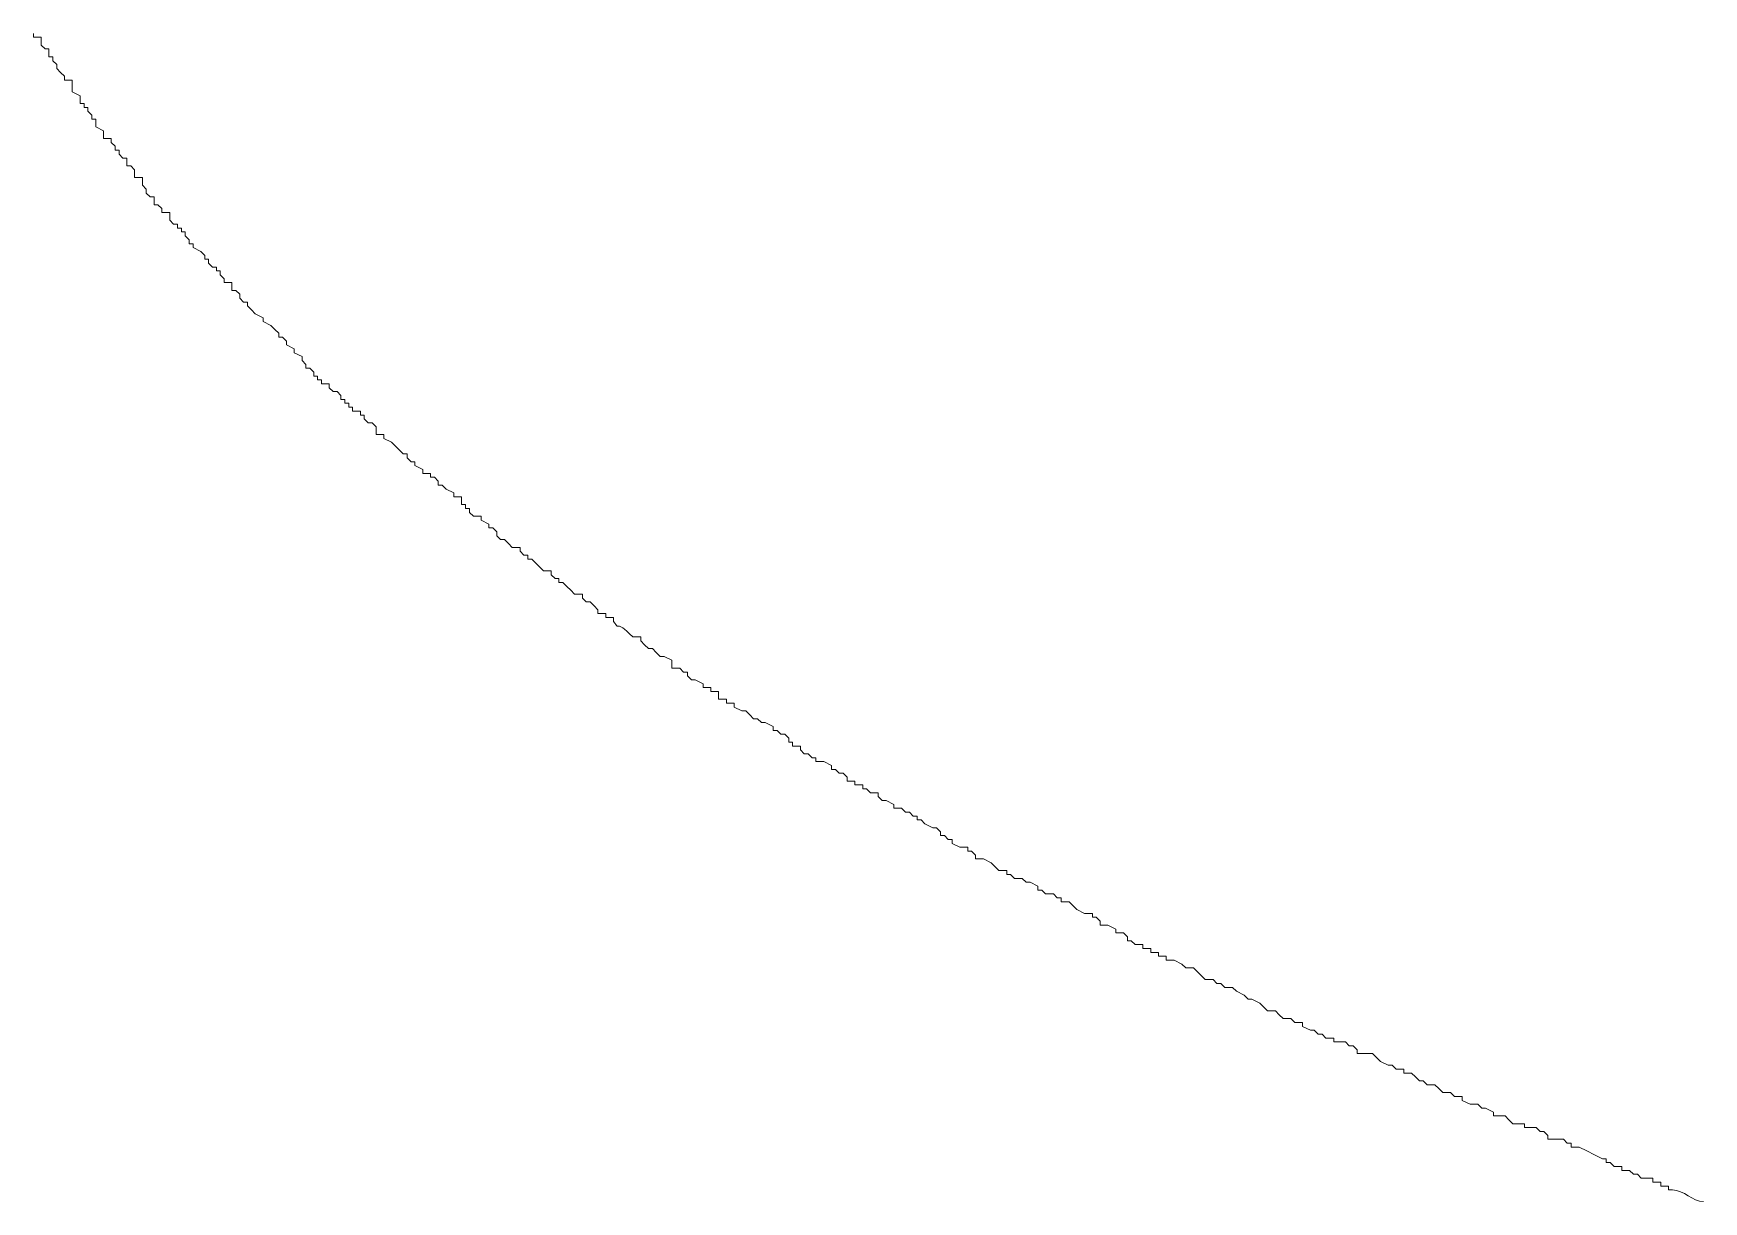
# Model space of a CAD drawing. Header units: millimetres. Extents: x 5194 to 16594, y 329 to 7592.
# Drawn here: x 10750.56 to 10760.21, y 3870.78 to 3877.53 of the extents above; entities that cross this region are included whole.
import ezdxf

# ---------------------------------------------------------------- set-up
doc = ezdxf.new("R2010")
doc.units = ezdxf.units.MM
doc.header["$MEASUREMENT"] = 0
doc.layers.add('PDF_Geometry', color=7, linetype='Continuous', true_color=0x231f20)

msp = doc.modelspace()

# ---------------------------------------------------------------- linework, layer by layer
at = {"layer": 'PDF_Geometry', "color": 0, "lineweight": 9}
for p, q in [((10750.5634, 3877.5031), (10750.5634, 3877.5255)), ((10750.6084, 3877.5031), (10750.5634, 3877.5031)), ((10750.6084, 3877.4806), (10750.6084, 3877.5031)), ((10750.6084, 3877.4581), (10750.6084, 3877.4806)), ((10750.6309, 3877.4356), (10750.6084, 3877.4581)), ((10750.6534, 3877.4356), (10750.6309, 3877.4356)), ((10750.6534, 3877.4131), (10750.6534, 3877.4356)), ((10750.6534, 3877.3906), (10750.6534, 3877.4131)), ((10750.6759, 3877.3906), (10750.6534, 3877.3906)), ((10750.6759, 3877.3681), (10750.6759, 3877.3906)), ((10750.6984, 3877.3456), (10750.6759, 3877.3681)), ((10750.6984, 3877.3231), (10750.6984, 3877.3456)), ((10750.7209, 3877.3007), (10750.6984, 3877.3231)), ((10750.7434, 3877.2782), (10750.7209, 3877.3007)), ((10750.7434, 3877.2557), (10750.7434, 3877.2782)), ((10750.7883, 3877.2557), (10750.7434, 3877.2557)), ((10750.7883, 3877.2332), (10750.7883, 3877.2557)), ((10750.7883, 3877.2107), (10750.7883, 3877.2332)), ((10750.7883, 3877.1882), (10750.7883, 3877.2107)), ((10750.8333, 3877.1657), (10750.7883, 3877.1882)), ((10750.8333, 3877.1432), (10750.8333, 3877.1657)), ((10750.8333, 3877.1207), (10750.8333, 3877.1432)), ((10750.8558, 3877.1207), (10750.8333, 3877.1207)), ((10750.8558, 3877.0982), (10750.8558, 3877.1207)), ((10750.8783, 3877.0982), (10750.8558, 3877.0982)), ((10750.8783, 3877.0758), (10750.8783, 3877.0982)), ((10750.9008, 3877.0533), (10750.8783, 3877.0758)), ((10750.9008, 3877.0308), (10750.9008, 3877.0533)), ((10750.9233, 3877.0308), (10750.9008, 3877.0308)), ((10750.9233, 3877.0083), (10750.9233, 3877.0308)), ((10750.9233, 3876.9858), (10750.9233, 3877.0083)), ((10750.9682, 3876.9633), (10750.9233, 3876.9858)), ((10750.9682, 3876.9408), (10750.9682, 3876.9633)), ((10750.9682, 3876.9183), (10750.9682, 3876.9408)), ((10751.0132, 3876.9183), (10750.9682, 3876.9183)), ((10751.0132, 3876.8958), (10751.0132, 3876.9183)), ((10751.0357, 3876.8734), (10751.0132, 3876.8958)), ((10751.0357, 3876.8509), (10751.0357, 3876.8734)), ((10751.0582, 3876.8509), (10751.0357, 3876.8509)), ((10751.0582, 3876.8284), (10751.0582, 3876.8509)), ((10751.0807, 3876.8059), (10751.0582, 3876.8284)), ((10751.1032, 3876.8059), (10751.0807, 3876.8059)), ((10751.1032, 3876.7834), (10751.1032, 3876.8059)), ((10751.1032, 3876.7609), (10751.1032, 3876.7834)), ((10751.1257, 3876.7609), (10751.1032, 3876.7609)), ((10751.1482, 3876.7384), (10751.1257, 3876.7609)), ((10751.1482, 3876.7159), (10751.1482, 3876.7384)), ((10751.1482, 3876.6934), (10751.1482, 3876.7159)), ((10751.1931, 3876.6934), (10751.1482, 3876.6934)), ((10751.1931, 3876.671), (10751.1931, 3876.6934)), ((10751.1931, 3876.6485), (10751.1931, 3876.671)), ((10751.2156, 3876.626), (10751.1931, 3876.6485)), ((10751.2156, 3876.6035), (10751.2156, 3876.626)), ((10751.2381, 3876.581), (10751.2156, 3876.6035)), ((10751.2606, 3876.581), (10751.2381, 3876.581)), ((10751.2606, 3876.5585), (10751.2606, 3876.581)), ((10751.2606, 3876.536), (10751.2606, 3876.5585)), ((10751.2831, 3876.536), (10751.2606, 3876.536)), ((10751.3056, 3876.5135), (10751.2831, 3876.536)), ((10751.3056, 3876.491), (10751.3056, 3876.5135)), ((10751.3506, 3876.491), (10751.3056, 3876.491)), ((10751.3506, 3876.4685), (10751.3506, 3876.491)), ((10751.3506, 3876.4461), (10751.3506, 3876.4685)), ((10751.3731, 3876.4236), (10751.3506, 3876.4461)), ((10751.3955, 3876.4236), (10751.3731, 3876.4236)), ((10751.3955, 3876.4011), (10751.3955, 3876.4236)), ((10751.418, 3876.4011), (10751.3955, 3876.4011)), ((10751.418, 3876.3786), (10751.418, 3876.4011)), ((10751.4405, 3876.3786), (10751.418, 3876.3786)), ((10751.4405, 3876.3561), (10751.4405, 3876.3786)), ((10751.463, 3876.3336), (10751.4405, 3876.3561)), ((10751.463, 3876.3111), (10751.463, 3876.3336)), ((10751.4855, 3876.3111), (10751.463, 3876.3111)), ((10751.4855, 3876.2886), (10751.4855, 3876.3111)), ((10751.5305, 3876.2661), (10751.4855, 3876.2886)), ((10751.553, 3876.2437), (10751.5305, 3876.2661)), ((10751.553, 3876.2212), (10751.553, 3876.2437)), ((10751.5755, 3876.2212), (10751.553, 3876.2212)), ((10751.5755, 3876.1987), (10751.5755, 3876.2212)), ((10751.5979, 3876.1762), (10751.5755, 3876.1987)), ((10751.6204, 3876.1762), (10751.5979, 3876.1762)), ((10751.6204, 3876.1537), (10751.6204, 3876.1762)), ((10751.6429, 3876.1537), (10751.6204, 3876.1537)), ((10751.6429, 3876.1312), (10751.6429, 3876.1537)), ((10751.6654, 3876.1087), (10751.6429, 3876.1312)), ((10751.6654, 3876.0862), (10751.6654, 3876.1087)), ((10751.7104, 3876.0862), (10751.6654, 3876.0862)), ((10751.7104, 3876.0637), (10751.7104, 3876.0862)), ((10751.7104, 3876.0413), (10751.7104, 3876.0637)), ((10751.7329, 3876.0413), (10751.7104, 3876.0413)), ((10751.7554, 3876.0188), (10751.7329, 3876.0413)), ((10751.7554, 3875.9963), (10751.7554, 3876.0188)), ((10751.7779, 3875.9738), (10751.7554, 3875.9963)), ((10751.8004, 3875.9738), (10751.7779, 3875.9738)), ((10751.8004, 3875.9513), (10751.8004, 3875.9738)), ((10751.8228, 3875.9288), (10751.8004, 3875.9513)), ((10751.8453, 3875.9063), (10751.8228, 3875.9288)), ((10751.8903, 3875.8838), (10751.8453, 3875.9063)), ((10751.8903, 3875.8613), (10751.8903, 3875.8838)), ((10751.9353, 3875.8389), (10751.8903, 3875.8613)), ((10751.9578, 3875.8164), (10751.9353, 3875.8389)), ((10751.9803, 3875.7939), (10751.9578, 3875.8164)), ((10751.9803, 3875.7714), (10751.9803, 3875.7939)), ((10752.0028, 3875.7714), (10751.9803, 3875.7714)), ((10752.0252, 3875.7489), (10752.0028, 3875.7714)), ((10752.0252, 3875.7264), (10752.0252, 3875.7489)), ((10752.0702, 3875.7039), (10752.0252, 3875.7264)), ((10752.0702, 3875.6814), (10752.0702, 3875.7039)), ((10752.1152, 3875.6589), (10752.0702, 3875.6814)), ((10752.1152, 3875.6364), (10752.1152, 3875.6589)), ((10752.1377, 3875.614), (10752.1152, 3875.6364)), ((10752.1377, 3875.5915), (10752.1377, 3875.614)), ((10752.1602, 3875.5915), (10752.1377, 3875.5915)), ((10752.1827, 3875.569), (10752.1602, 3875.5915)), ((10752.1827, 3875.5465), (10752.1827, 3875.569)), ((10752.2052, 3875.5465), (10752.1827, 3875.5465)), ((10752.2052, 3875.524), (10752.2052, 3875.5465)), ((10752.2276, 3875.524), (10752.2052, 3875.524)), ((10752.2276, 3875.5015), (10752.2276, 3875.524)), ((10752.2726, 3875.5015), (10752.2276, 3875.5015)), ((10752.2726, 3875.479), (10752.2726, 3875.5015)), ((10752.2951, 3875.4565), (10752.2726, 3875.479)), ((10752.3176, 3875.4565), (10752.2951, 3875.4565)), ((10752.3401, 3875.434), (10752.3176, 3875.4565)), ((10752.3401, 3875.4116), (10752.3401, 3875.434)), ((10752.3626, 3875.4116), (10752.3401, 3875.4116)), ((10752.3626, 3875.3891), (10752.3626, 3875.4116)), ((10752.3851, 3875.3891), (10752.3626, 3875.3891)), ((10752.3851, 3875.3666), (10752.3851, 3875.3891)), ((10752.4076, 3875.3666), (10752.3851, 3875.3666)), ((10752.4076, 3875.3441), (10752.4076, 3875.3666)), ((10752.4525, 3875.3441), (10752.4076, 3875.3441)), ((10752.4525, 3875.3216), (10752.4525, 3875.3441)), ((10752.475, 3875.3216), (10752.4525, 3875.3216)), ((10752.475, 3875.2991), (10752.475, 3875.3216)), ((10752.4975, 3875.2766), (10752.475, 3875.2991)), ((10752.52, 3875.2766), (10752.4975, 3875.2766)), ((10752.5425, 3875.2541), (10752.52, 3875.2766)), ((10752.5425, 3875.2316), (10752.5425, 3875.2541)), ((10752.5425, 3875.2092), (10752.5425, 3875.2316)), ((10752.565, 3875.2092), (10752.5425, 3875.2092)), ((10752.5875, 3875.2092), (10752.565, 3875.2092)), ((10752.5875, 3875.1867), (10752.5875, 3875.2092)), ((10752.6325, 3875.1642), (10752.5875, 3875.1867)), ((10752.6549, 3875.1417), (10752.6325, 3875.1642)), ((10752.6774, 3875.1192), (10752.6549, 3875.1417)), ((10752.6999, 3875.0967), (10752.6774, 3875.1192)), ((10752.7224, 3875.0967), (10752.6999, 3875.0967)), ((10752.7224, 3875.0742), (10752.7224, 3875.0967)), ((10752.7449, 3875.0517), (10752.7224, 3875.0742)), ((10752.7674, 3875.0517), (10752.7449, 3875.0517)), ((10752.7674, 3875.0292), (10752.7674, 3875.0517)), ((10752.8124, 3875.0067), (10752.7674, 3875.0292)), ((10752.8124, 3874.9843), (10752.8124, 3875.0067)), ((10752.8349, 3874.9843), (10752.8124, 3874.9843)), ((10752.8573, 3874.9843), (10752.8349, 3874.9843)), ((10752.8573, 3874.9618), (10752.8573, 3874.9843)), ((10752.8798, 3874.9618), (10752.8573, 3874.9618)), ((10752.9023, 3874.9393), (10752.8798, 3874.9618)), ((10752.9023, 3874.9168), (10752.9023, 3874.9393)), ((10752.9248, 3874.9168), (10752.9023, 3874.9168)), ((10752.9473, 3874.8943), (10752.9248, 3874.9168)), ((10752.9923, 3874.8718), (10752.9473, 3874.8943)), ((10752.9923, 3874.8493), (10752.9923, 3874.8718)), ((10753.0148, 3874.8493), (10752.9923, 3874.8493)), ((10753.0373, 3874.8493), (10753.0148, 3874.8493)), ((10753.0373, 3874.8268), (10753.0373, 3874.8493)), ((10753.0373, 3874.8043), (10753.0373, 3874.8268)), ((10753.0597, 3874.8043), (10753.0373, 3874.8043)), ((10753.0597, 3874.7819), (10753.0597, 3874.8043)), ((10753.0822, 3874.7819), (10753.0597, 3874.7819)), ((10753.0822, 3874.7594), (10753.0822, 3874.7819)), ((10753.1047, 3874.7369), (10753.0822, 3874.7594)), ((10753.1497, 3874.7369), (10753.1047, 3874.7369)), ((10753.1497, 3874.7144), (10753.1497, 3874.7369)), ((10753.1947, 3874.6919), (10753.1497, 3874.7144)), ((10753.1947, 3874.6694), (10753.1947, 3874.6919)), ((10753.2172, 3874.6694), (10753.1947, 3874.6694)), ((10753.2397, 3874.6469), (10753.2172, 3874.6694)), ((10753.2397, 3874.6244), (10753.2397, 3874.6469)), ((10753.2622, 3874.6019), (10753.2397, 3874.6244)), ((10753.2846, 3874.6019), (10753.2622, 3874.6019)), ((10753.3071, 3874.5795), (10753.2846, 3874.6019)), ((10753.3296, 3874.557), (10753.3071, 3874.5795)), ((10753.3746, 3874.557), (10753.3296, 3874.557)), ((10753.3746, 3874.5345), (10753.3746, 3874.557)), ((10753.3971, 3874.512), (10753.3746, 3874.5345)), ((10753.4196, 3874.512), (10753.3971, 3874.512)), ((10753.4196, 3874.4895), (10753.4196, 3874.512)), ((10753.4421, 3874.4895), (10753.4196, 3874.4895)), ((10753.4646, 3874.467), (10753.4421, 3874.4895)), ((10753.487, 3874.4445), (10753.4646, 3874.467)), ((10753.5095, 3874.422), (10753.487, 3874.4445)), ((10753.5545, 3874.422), (10753.5095, 3874.422)), ((10753.5545, 3874.3995), (10753.5545, 3874.422)), ((10753.577, 3874.3771), (10753.5545, 3874.3995)), ((10753.5995, 3874.3771), (10753.577, 3874.3771)), ((10753.5995, 3874.3546), (10753.5995, 3874.3771)), ((10753.622, 3874.3546), (10753.5995, 3874.3546)), ((10753.6445, 3874.3321), (10753.622, 3874.3546)), ((10753.667, 3874.3096), (10753.6445, 3874.3321)), ((10753.6894, 3874.2871), (10753.667, 3874.3096)), ((10753.7344, 3874.2871), (10753.6894, 3874.2871)), ((10753.7344, 3874.2646), (10753.7344, 3874.2871)), ((10753.7569, 3874.2421), (10753.7344, 3874.2646)), ((10753.7794, 3874.2421), (10753.7569, 3874.2421)), ((10753.8019, 3874.2196), (10753.7794, 3874.2421)), ((10753.8244, 3874.1971), (10753.8019, 3874.2196)), ((10753.8244, 3874.1746), (10753.8244, 3874.1971)), ((10753.8469, 3874.1746), (10753.8244, 3874.1746)), ((10753.8694, 3874.1746), (10753.8469, 3874.1746)), ((10753.8694, 3874.1522), (10753.8694, 3874.1746)), ((10753.9143, 3874.1522), (10753.8694, 3874.1522)), ((10753.9143, 3874.1297), (10753.9143, 3874.1522)), ((10754.0718, 3874.0397), (10754.0268, 3874.0397)), ((10754.0718, 3874.0172), (10754.0718, 3874.0397)), ((10754.0943, 3873.9947), (10754.0718, 3874.0172)), ((10754.1167, 3873.9722), (10754.0943, 3873.9947)), ((10754.1392, 3873.9722), (10754.1167, 3873.9722)), ((10754.1617, 3873.9498), (10754.1392, 3873.9722)), ((10754.1842, 3873.9273), (10754.1617, 3873.9498)), ((10754.2067, 3873.9273), (10754.1842, 3873.9273)), ((10754.2517, 3873.9048), (10754.2067, 3873.9273)), ((10754.2517, 3873.8823), (10754.2517, 3873.9048)), ((10754.2517, 3873.8598), (10754.2517, 3873.8823)), ((10754.2967, 3873.8598), (10754.2517, 3873.8598)), ((10754.3191, 3873.8373), (10754.2967, 3873.8598)), ((10754.3416, 3873.8373), (10754.3191, 3873.8373)), ((10754.3416, 3873.8148), (10754.3416, 3873.8373)), ((10754.3641, 3873.7923), (10754.3416, 3873.8148)), ((10754.3866, 3873.7923), (10754.3641, 3873.7923)), ((10754.4316, 3873.7698), (10754.3866, 3873.7923)), ((10754.4316, 3873.7474), (10754.4316, 3873.7698)), ((10754.4766, 3873.7474), (10754.4316, 3873.7474)), ((10754.4766, 3873.7249), (10754.4766, 3873.7474)), ((10754.5215, 3873.7249), (10754.4766, 3873.7249)), ((10754.5215, 3873.7024), (10754.5215, 3873.7249)), ((10754.5215, 3873.6799), (10754.5215, 3873.7024)), ((10754.5665, 3873.6799), (10754.5215, 3873.6799)), ((10754.5665, 3873.6574), (10754.5665, 3873.6799)), ((10754.6115, 3873.6574), (10754.5665, 3873.6574)), ((10754.6115, 3873.6349), (10754.6115, 3873.6574)), ((10754.6565, 3873.6124), (10754.6115, 3873.6349)), ((10754.679, 3873.6124), (10754.6565, 3873.6124)), ((10754.7015, 3873.5899), (10754.679, 3873.6124)), ((10754.724, 3873.5674), (10754.7015, 3873.5899)), ((10754.7464, 3873.5674), (10754.724, 3873.5674)), ((10754.7689, 3873.5449), (10754.7464, 3873.5674)), ((10754.7914, 3873.5449), (10754.7689, 3873.5449)), ((10754.8364, 3873.5225), (10754.7914, 3873.5449)), ((10754.8364, 3873.5), (10754.8364, 3873.5225)), ((10754.8589, 3873.5), (10754.8364, 3873.5)), ((10754.8814, 3873.4775), (10754.8589, 3873.5)), ((10754.9039, 3873.4775), (10754.8814, 3873.4775)), ((10754.9264, 3873.455), (10754.9039, 3873.4775)), ((10754.9264, 3873.4325), (10754.9264, 3873.455)), ((10754.9488, 3873.4325), (10754.9264, 3873.4325)), ((10754.9488, 3873.41), (10754.9488, 3873.4325)), ((10754.9938, 3873.41), (10754.9488, 3873.41)), ((10754.9938, 3873.3875), (10754.9938, 3873.41)), ((10755.0163, 3873.365), (10754.9938, 3873.3875)), ((10755.0388, 3873.365), (10755.0163, 3873.365)), ((10755.0613, 3873.3425), (10755.0388, 3873.365)), ((10755.0838, 3873.3425), (10755.0613, 3873.3425)), ((10755.0838, 3873.3201), (10755.0838, 3873.3425)), ((10755.1063, 3873.3201), (10755.0838, 3873.3201)), ((10755.1288, 3873.3201), (10755.1063, 3873.3201)), ((10755.1737, 3873.2976), (10755.1288, 3873.3201)), ((10755.1737, 3873.2751), (10755.1737, 3873.2976)), ((10755.1962, 3873.2751), (10755.1737, 3873.2751)), ((10755.2187, 3873.2526), (10755.1962, 3873.2751)), ((10755.2412, 3873.2526), (10755.2187, 3873.2526)), ((10755.2637, 3873.2301), (10755.2412, 3873.2526)), ((10755.2637, 3873.2076), (10755.2637, 3873.2301)), ((10755.3087, 3873.2076), (10755.2637, 3873.2076)), ((10755.3087, 3873.1851), (10755.3087, 3873.2076)), ((10755.3537, 3873.1851), (10755.3087, 3873.1851)), ((10755.3537, 3873.1626), (10755.3537, 3873.1851)), ((10755.3761, 3873.1626), (10755.3537, 3873.1626)), ((10755.3986, 3873.1401), (10755.3761, 3873.1626)), ((10755.4436, 3873.1401), (10755.3986, 3873.1401)), ((10755.4436, 3873.1177), (10755.4436, 3873.1401)), ((10755.4661, 3873.0952), (10755.4436, 3873.1177)), ((10755.4886, 3873.0952), (10755.4661, 3873.0952)), ((10755.5336, 3873.0727), (10755.4886, 3873.0952)), ((10755.5336, 3873.0502), (10755.5336, 3873.0727)), ((10755.5785, 3873.0502), (10755.5336, 3873.0502)), ((10755.601, 3873.0277), (10755.5785, 3873.0502)), ((10755.6235, 3873.0277), (10755.601, 3873.0277)), ((10755.646, 3873.0052), (10755.6235, 3873.0277)), ((10755.6685, 3873.0052), (10755.646, 3873.0052)), ((10755.6685, 3872.9827), (10755.6685, 3873.0052)), ((10755.691, 3872.9827), (10755.6685, 3872.9827)), ((10755.7135, 3872.9602), (10755.691, 3872.9827)), ((10755.7585, 3872.9377), (10755.7135, 3872.9602)), ((10755.7809, 3872.9377), (10755.7585, 3872.9377)), ((10755.8034, 3872.9152), (10755.7809, 3872.9377)), ((10755.8034, 3872.8928), (10755.8034, 3872.9152)), ((10755.8259, 3872.8928), (10755.8034, 3872.8928)), ((10755.8484, 3872.8703), (10755.8259, 3872.8928)), ((10755.8709, 3872.8703), (10755.8484, 3872.8703)), ((10755.8709, 3872.8478), (10755.8709, 3872.8703)), ((10755.9159, 3872.8253), (10755.8709, 3872.8478)), ((10755.9384, 3872.8253), (10755.9159, 3872.8253)), ((10755.9609, 3872.8253), (10755.9384, 3872.8253)), ((10755.9609, 3872.8028), (10755.9609, 3872.8253)), ((10755.9833, 3872.8028), (10755.9609, 3872.8028)), ((10756.0058, 3872.7803), (10755.9833, 3872.8028)), ((10756.0058, 3872.7578), (10756.0058, 3872.7803)), ((10756.0508, 3872.7578), (10756.0058, 3872.7578)), ((10756.0958, 3872.7353), (10756.0508, 3872.7578)), ((10756.1183, 3872.7128), (10756.0958, 3872.7353)), ((10756.1408, 3872.6904), (10756.1183, 3872.7128)), ((10756.1633, 3872.6904), (10756.1408, 3872.6904)), ((10756.1858, 3872.6904), (10756.1633, 3872.6904)), ((10756.1858, 3872.6679), (10756.1858, 3872.6904)), ((10756.2082, 3872.6679), (10756.1858, 3872.6679)), ((10756.2307, 3872.6454), (10756.2082, 3872.6679)), ((10756.2757, 3872.6454), (10756.2307, 3872.6454)), ((10756.2982, 3872.6229), (10756.2757, 3872.6454)), ((10756.3207, 3872.6229), (10756.2982, 3872.6229)), ((10756.3657, 3872.6004), (10756.3207, 3872.6229)), ((10756.3657, 3872.5779), (10756.3657, 3872.6004)), ((10756.3882, 3872.5779), (10756.3657, 3872.5779)), ((10756.4106, 3872.5554), (10756.3882, 3872.5779)), ((10756.4556, 3872.5554), (10756.4106, 3872.5554)), ((10756.4781, 3872.5329), (10756.4556, 3872.5554)), ((10756.5006, 3872.5329), (10756.4781, 3872.5329)), ((10756.5006, 3872.5104), (10756.5006, 3872.5329)), ((10756.5231, 3872.5104), (10756.5006, 3872.5104)), ((10756.5456, 3872.5104), (10756.5231, 3872.5104)), ((10756.5681, 3872.488), (10756.5456, 3872.5104)), ((10756.5906, 3872.4655), (10756.5681, 3872.488)), ((10756.6355, 3872.443), (10756.5906, 3872.4655)), ((10756.6805, 3872.443), (10756.6355, 3872.443)), ((10756.6805, 3872.4205), (10756.6805, 3872.443)), ((10756.703, 3872.4205), (10756.6805, 3872.4205)), ((10756.7255, 3872.398), (10756.703, 3872.4205)), ((10756.7255, 3872.3755), (10756.7255, 3872.398)), ((10756.7705, 3872.3755), (10756.7255, 3872.3755)), ((10756.8155, 3872.353), (10756.7705, 3872.3755)), ((10756.8155, 3872.3305), (10756.8155, 3872.353)), ((10756.8379, 3872.3305), (10756.8155, 3872.3305)), ((10756.8604, 3872.3305), (10756.8379, 3872.3305)), ((10756.8829, 3872.308), (10756.8604, 3872.3305)), ((10756.8829, 3872.2856), (10756.8829, 3872.308)), ((10756.9054, 3872.2856), (10756.8829, 3872.2856)), ((10756.9279, 3872.2631), (10756.9054, 3872.2856)), ((10756.9504, 3872.2631), (10756.9279, 3872.2631)), ((10756.9729, 3872.2631), (10756.9504, 3872.2631)), ((10756.9729, 3872.2406), (10756.9729, 3872.2631)), ((10757.0179, 3872.2406), (10756.9729, 3872.2406)), ((10757.0179, 3872.2181), (10757.0179, 3872.2406)), ((10757.0628, 3872.2181), (10757.0179, 3872.2181)), ((10757.0628, 3872.1956), (10757.0628, 3872.2181)), ((10757.0853, 3872.1956), (10757.0628, 3872.1956)), ((10757.1078, 3872.1956), (10757.0853, 3872.1956)), ((10757.1078, 3872.1731), (10757.1078, 3872.1956)), ((10757.1528, 3872.1731), (10757.1078, 3872.1731)), ((10757.1978, 3872.1506), (10757.1528, 3872.1731)), ((10757.2203, 3872.1281), (10757.1978, 3872.1506)), ((10757.2427, 3872.1281), (10757.2203, 3872.1281)), ((10757.2652, 3872.1281), (10757.2427, 3872.1281)), ((10757.2877, 3872.1056), (10757.2652, 3872.1281)), ((10757.3102, 3872.0831), (10757.2877, 3872.1056)), ((10757.3327, 3872.0607), (10757.3102, 3872.0831)), ((10757.3777, 3872.0607), (10757.3327, 3872.0607)), ((10757.4002, 3872.0382), (10757.3777, 3872.0607)), ((10757.4227, 3872.0382), (10757.4002, 3872.0382)), ((10757.4451, 3872.0157), (10757.4227, 3872.0382)), ((10757.4676, 3872.0157), (10757.4451, 3872.0157)), ((10757.4901, 3872.0157), (10757.4676, 3872.0157)), ((10757.5126, 3871.9932), (10757.4901, 3872.0157)), ((10757.5576, 3871.9707), (10757.5126, 3871.9932)), ((10757.5801, 3871.9482), (10757.5576, 3871.9707)), ((10757.6026, 3871.9482), (10757.5801, 3871.9482)), ((10757.6476, 3871.9257), (10757.6026, 3871.9482)), ((10757.67, 3871.9032), (10757.6476, 3871.9257)), ((10757.6925, 3871.8807), (10757.67, 3871.9032)), ((10757.7375, 3871.8807), (10757.6925, 3871.8807)), ((10757.76, 3871.8583), (10757.7375, 3871.8807)), ((10757.7825, 3871.8358), (10757.76, 3871.8583)), ((10757.805, 3871.8358), (10757.7825, 3871.8358)), ((10757.8275, 3871.8358), (10757.805, 3871.8358)), ((10757.85, 3871.8133), (10757.8275, 3871.8358)), ((10757.8949, 3871.8133), (10757.85, 3871.8133)), ((10757.8949, 3871.7908), (10757.8949, 3871.8133)), ((10757.9399, 3871.7683), (10757.8949, 3871.7908)), ((10757.9624, 3871.7683), (10757.9399, 3871.7683)), ((10757.9849, 3871.7458), (10757.9624, 3871.7683)), ((10758.0074, 3871.7458), (10757.9849, 3871.7458)), ((10758.0299, 3871.7233), (10758.0074, 3871.7458)), ((10758.0524, 3871.7233), (10758.0299, 3871.7233)), ((10758.0748, 3871.7233), (10758.0524, 3871.7233)), ((10758.0748, 3871.7008), (10758.0748, 3871.7233)), ((10758.1198, 3871.7008), (10758.0748, 3871.7008)), ((10758.1423, 3871.7008), (10758.1198, 3871.7008)), ((10758.1648, 3871.6783), (10758.1423, 3871.7008)), ((10758.1873, 3871.6783), (10758.1648, 3871.6783)), ((10758.2098, 3871.6559), (10758.1873, 3871.6783)), ((10758.2098, 3871.6334), (10758.2098, 3871.6559)), ((10758.2548, 3871.6334), (10758.2098, 3871.6334)), ((10758.2997, 3871.6334), (10758.2548, 3871.6334)), ((10758.3222, 3871.6109), (10758.2997, 3871.6334)), ((10758.3447, 3871.5884), (10758.3222, 3871.6109)), ((10758.3897, 3871.5659), (10758.3447, 3871.5884)), ((10758.4122, 3871.5659), (10758.3897, 3871.5659)), ((10758.4347, 3871.5434), (10758.4122, 3871.5659)), ((10758.4797, 3871.5434), (10758.4347, 3871.5434)), ((10758.4797, 3871.5209), (10758.4797, 3871.5434)), ((10758.5246, 3871.5209), (10758.4797, 3871.5209)), ((10758.5471, 3871.4984), (10758.5246, 3871.5209)), ((10758.5696, 3871.4759), (10758.5471, 3871.4984)), ((10758.5921, 3871.4759), (10758.5696, 3871.4759)), ((10758.6146, 3871.4534), (10758.5921, 3871.4759)), ((10758.6596, 3871.4534), (10758.6146, 3871.4534)), ((10758.6821, 3871.431), (10758.6596, 3871.4534)), ((10758.7045, 3871.4085), (10758.6821, 3871.431)), ((10758.727, 3871.4085), (10758.7045, 3871.4085)), ((10758.7495, 3871.4085), (10758.727, 3871.4085)), ((10758.772, 3871.386), (10758.7495, 3871.4085)), ((10758.817, 3871.386), (10758.772, 3871.386)), ((10758.817, 3871.3635), (10758.817, 3871.386)), ((10758.862, 3871.341), (10758.817, 3871.3635)), ((10758.8845, 3871.341), (10758.862, 3871.341)), ((10758.9069, 3871.341), (10758.8845, 3871.341)), ((10758.9294, 3871.3185), (10758.9069, 3871.341)), ((10758.9519, 3871.3185), (10758.9294, 3871.3185)), ((10758.9969, 3871.296), (10758.9519, 3871.3185)), ((10758.9969, 3871.2735), (10758.9969, 3871.296)), ((10759.0419, 3871.2735), (10758.9969, 3871.2735)), ((10759.0644, 3871.2735), (10759.0419, 3871.2735)), ((10759.0869, 3871.251), (10759.0644, 3871.2735)), ((10759.1094, 3871.2286), (10759.0869, 3871.251)), ((10759.1318, 3871.2286), (10759.1094, 3871.2286)), ((10759.1768, 3871.2286), (10759.1318, 3871.2286)), ((10759.1768, 3871.2061), (10759.1768, 3871.2286)), ((10759.2218, 3871.2061), (10759.1768, 3871.2061)), ((10759.2443, 3871.2061), (10759.2218, 3871.2061)), ((10759.2668, 3871.1836), (10759.2443, 3871.2061)), ((10759.2893, 3871.1836), (10759.2668, 3871.1836)), ((10759.3118, 3871.1611), (10759.2893, 3871.1836)), ((10759.3118, 3871.1386), (10759.3118, 3871.1611)), ((10759.3567, 3871.1386), (10759.3118, 3871.1386)), ((10759.4017, 3871.1386), (10759.3567, 3871.1386)), ((10759.4242, 3871.1161), (10759.4017, 3871.1386)), ((10759.4467, 3871.1161), (10759.4242, 3871.1161)), ((10759.4467, 3871.0936), (10759.4467, 3871.1161)), ((10759.4917, 3871.0936), (10759.4467, 3871.0936)), ((10759.5366, 3871.0711), (10759.4917, 3871.0936)), ((10759.5816, 3871.0486), (10759.5366, 3871.0711)), ((10759.6266, 3871.0262), (10759.5816, 3871.0486)), ((10759.6491, 3871.0262), (10759.6266, 3871.0262)), ((10759.6491, 3871.0037), (10759.6491, 3871.0262)), ((10759.6716, 3871.0037), (10759.6491, 3871.0037)), ((10759.6941, 3870.9812), (10759.6716, 3871.0037)), ((10759.7391, 3870.9812), (10759.6941, 3870.9812)), ((10759.7391, 3870.9587), (10759.7391, 3870.9812)), ((10759.784, 3870.9587), (10759.7391, 3870.9587)), ((10759.8065, 3870.9362), (10759.784, 3870.9587)), ((10759.829, 3870.9362), (10759.8065, 3870.9362)), ((10759.8515, 3870.9137), (10759.829, 3870.9362)), ((10759.874, 3870.9137), (10759.8515, 3870.9137)), ((10759.919, 3870.9137), (10759.874, 3870.9137)), ((10759.919, 3870.8912), (10759.919, 3870.9137)), ((10759.9639, 3870.8912), (10759.919, 3870.8912)), ((10759.9639, 3870.8687), (10759.9639, 3870.8912)), ((10760.0089, 3870.8687), (10759.9639, 3870.8687)), ((10760.0089, 3870.8462), (10760.0089, 3870.8687)), ((10760.0314, 3870.8462), (10760.0089, 3870.8462))]:
    msp.add_line(p, q, dxfattribs=at)
for points in [[(10754.0268, 3874.0397), (10753.9143, 3874.1522), (10753.9593, 3874.0622), (10753.9143, 3874.1297)], [(10760.2113, 3870.7788), (10760.1439, 3870.7788), (10760.0989, 3870.8462), (10760.0314, 3870.8462)]]:
    msp.add_open_spline(points, degree=3, dxfattribs=at)

doc.saveas('drawing.dxf')
